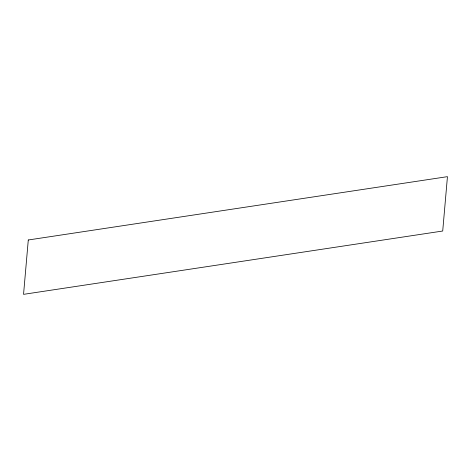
<?xml version="1.0" encoding="UTF-8"?>
<svg xmlns="http://www.w3.org/2000/svg" width="471" height="471" viewBox="0 0 471 471"><rect width="100%" height="100%" fill="white"/><g stroke="black" fill="none" stroke-linecap="round" stroke-linejoin="round"><path stroke-width="0.71" d="M28.289 239.98L23.55 294.346L442.711 231.02L447.45 176.654L28.289 239.98"/></g></svg>
